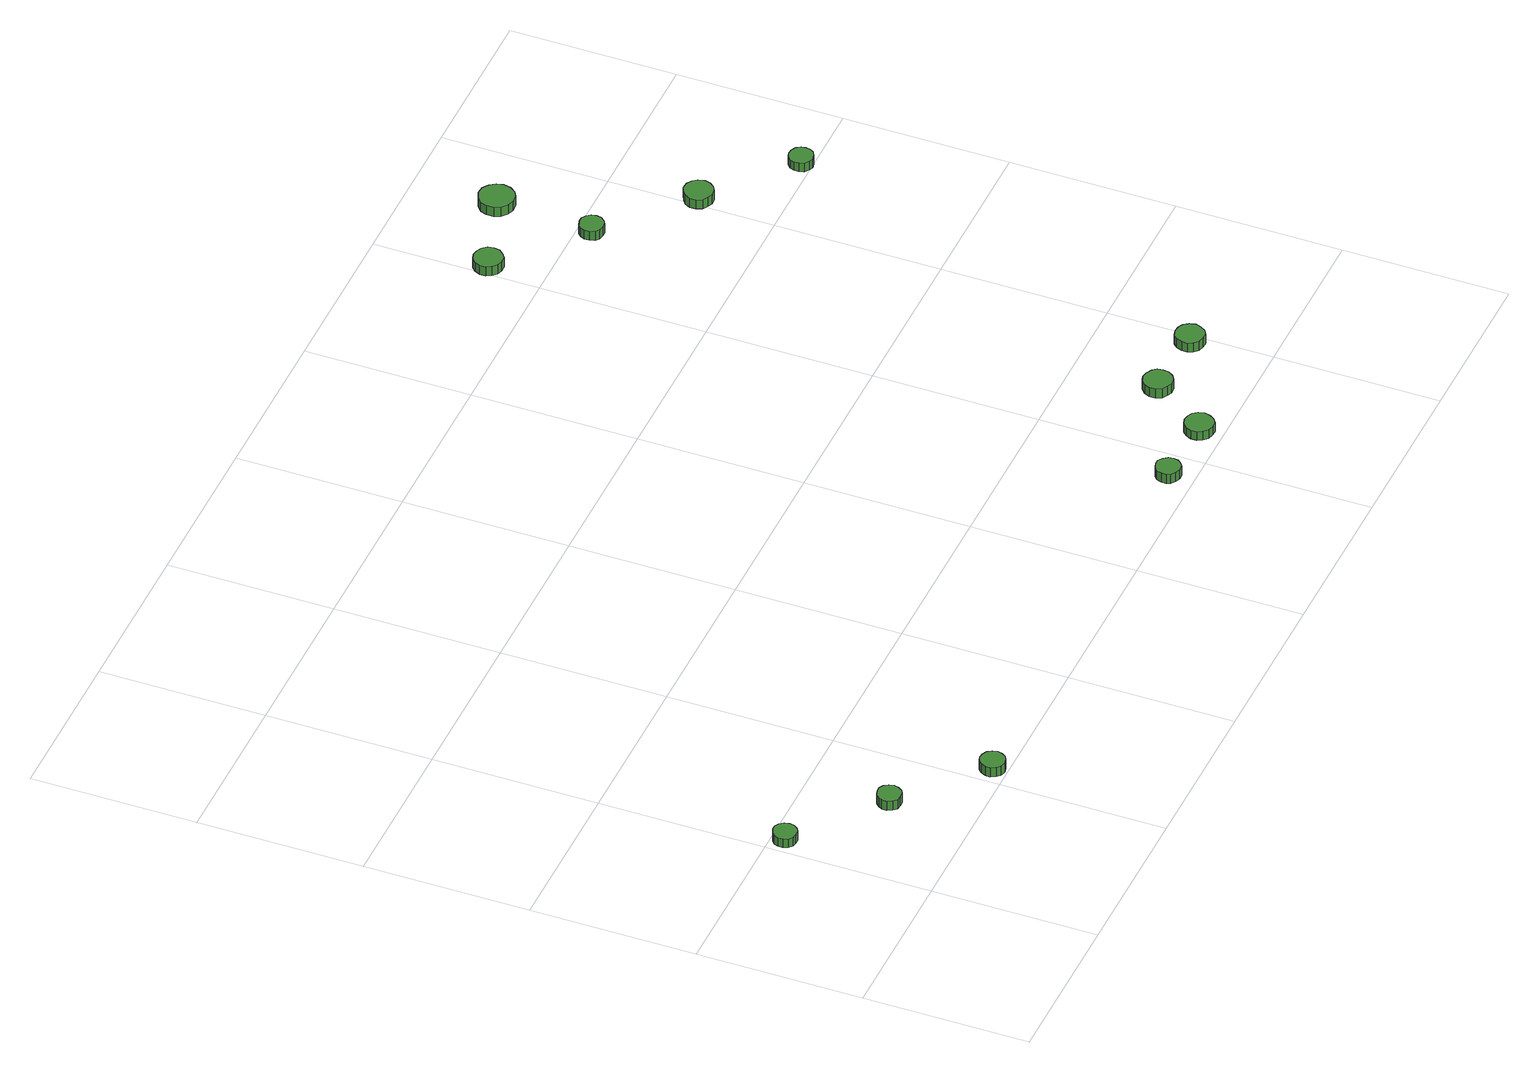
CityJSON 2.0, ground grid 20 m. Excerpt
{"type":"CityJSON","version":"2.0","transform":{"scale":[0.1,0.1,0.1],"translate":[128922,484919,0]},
"CityObjects":{
"tree1":{"type":"SolitaryVegetationObject","attributes":{"function":"something"},"geometry":[{"type":"MultiSurface","lod":"1","boundaries":[[[0,1,2,3,4,5,6,7,8,9,10,11,12,13,14]],[[15,16,17,18,19,20,21,22,23,24,25,26,27,28,29]],[[0,29,28,1]],[[1,28,27,2]],[[2,27,26,3]],[[3,26,25,4]],[[4,25,24,5]],[[5,24,23,6]],[[6,23,22,7]],[[7,22,21,8]],[[8,21,20,9]],[[9,20,19,10]],[[10,19,18,11]],[[11,18,17,12]],[[12,17,16,13]],[[13,16,15,14]],[[14,15,29,0]]]}]},
"tree2":{"type":"SolitaryVegetationObject","attributes":{"function":"something"},"geometry":[{"type":"MultiSurface","lod":"1","boundaries":[[[30,31,32,33,34,35,36,37,38,39,40,41,42,43,44]],[[45,46,47,48,49,50,51,52,53,54,55,56,57,58,59]],[[30,59,58,31]],[[31,58,57,32]],[[32,57,56,33]],[[33,56,55,34]],[[34,55,54,35]],[[35,54,53,36]],[[36,53,52,37]],[[37,52,51,38]],[[38,51,50,39]],[[39,50,49,40]],[[40,49,48,41]],[[41,48,47,42]],[[42,47,46,43]],[[43,46,45,44]],[[44,45,59,30]]]}]},
"tree3":{"type":"SolitaryVegetationObject","attributes":{"function":"something"},"geometry":[{"type":"MultiSurface","lod":"1","boundaries":[[[60,61,62,63,64,65,66,67,68,69,70,71,72,73,74]],[[75,76,77,78,79,80,81,82,83,84,85,86,87,88,89]],[[60,89,88,61]],[[61,88,87,62]],[[62,87,86,63]],[[63,86,85,64]],[[64,85,84,65]],[[65,84,83,66]],[[66,83,82,67]],[[67,82,81,68]],[[68,81,80,69]],[[69,80,79,70]],[[70,79,78,71]],[[71,78,77,72]],[[72,77,76,73]],[[73,76,75,74]],[[74,75,89,60]]]}]},
"tree4":{"type":"SolitaryVegetationObject","attributes":{"function":"something"},"geometry":[{"type":"MultiSurface","lod":"1","boundaries":[[[90,91,92,93,94,95,96,97,98,99,100,101,102,103,104]],[[105,106,107,108,109,110,111,112,113,114,115,116,117,118,119]],[[90,119,118,91]],[[91,118,117,92]],[[92,117,116,93]],[[93,116,115,94]],[[94,115,114,95]],[[95,114,113,96]],[[96,113,112,97]],[[97,112,111,98]],[[98,111,110,99]],[[99,110,109,100]],[[100,109,108,101]],[[101,108,107,102]],[[102,107,106,103]],[[103,106,105,104]],[[104,105,119,90]]]}]},
"tree5":{"type":"SolitaryVegetationObject","attributes":{"function":"something"},"geometry":[{"type":"MultiSurface","lod":"1","boundaries":[[[120,121,122,123,124,125,126,127,128,129,130,131,132,133,134]],[[135,136,137,138,139,140,141,142,143,144,145,146,147,148,149]],[[120,149,148,121]],[[121,148,147,122]],[[122,147,146,123]],[[123,146,145,124]],[[124,145,144,125]],[[125,144,143,126]],[[126,143,142,127]],[[127,142,141,128]],[[128,141,140,129]],[[129,140,139,130]],[[130,139,138,131]],[[131,138,137,132]],[[132,137,136,133]],[[133,136,135,134]],[[134,135,149,120]]]}]},
"tree6":{"type":"SolitaryVegetationObject","attributes":{"function":"something"},"geometry":[{"type":"MultiSurface","lod":"1","boundaries":[[[150,151,152,153,154,155,156,157,158,159,160,161,162,163,164]],[[165,166,167,168,169,170,171,172,173,174,175,176,177,178,179]],[[150,179,178,151]],[[151,178,177,152]],[[152,177,176,153]],[[153,176,175,154]],[[154,175,174,155]],[[155,174,173,156]],[[156,173,172,157]],[[157,172,171,158]],[[158,171,170,159]],[[159,170,169,160]],[[160,169,168,161]],[[161,168,167,162]],[[162,167,166,163]],[[163,166,165,164]],[[164,165,179,150]]]}]},
"tree7":{"type":"SolitaryVegetationObject","attributes":{"function":"something"},"geometry":[{"type":"MultiSurface","lod":"1","boundaries":[[[180,181,182,183,184,185,186,187,188,189,190,191,192,193,194]],[[195,196,197,198,199,200,201,202,203,204,205,206,207,208,209]],[[180,209,208,181]],[[181,208,207,182]],[[182,207,206,183]],[[183,206,205,184]],[[184,205,204,185]],[[185,204,203,186]],[[186,203,202,187]],[[187,202,201,188]],[[188,201,200,189]],[[189,200,199,190]],[[190,199,198,191]],[[191,198,197,192]],[[192,197,196,193]],[[193,196,195,194]],[[194,195,209,180]]]}]},
"tree8":{"type":"SolitaryVegetationObject","attributes":{"function":"something"},"geometry":[{"type":"MultiSurface","lod":"1","boundaries":[[[210,211,212,213,214,215,216,217,218,219,220,221,222,223,224]],[[225,226,227,228,229,230,231,232,233,234,235,236,237,238,239]],[[210,239,238,211]],[[211,238,237,212]],[[212,237,236,213]],[[213,236,235,214]],[[214,235,234,215]],[[215,234,233,216]],[[216,233,232,217]],[[217,232,231,218]],[[218,231,230,219]],[[219,230,229,220]],[[220,229,228,221]],[[221,228,227,222]],[[222,227,226,223]],[[223,226,225,224]],[[224,225,239,210]]]}]},
"tree9":{"type":"SolitaryVegetationObject","attributes":{"function":"something"},"geometry":[{"type":"MultiSurface","lod":"1","boundaries":[[[240,241,242,243,244,245,246,247,248,249,250,251,252,253,254]],[[255,256,257,258,259,260,261,262,263,264,265,266,267,268,269]],[[240,269,268,241]],[[241,268,267,242]],[[242,267,266,243]],[[243,266,265,244]],[[244,265,264,245]],[[245,264,263,246]],[[246,263,262,247]],[[247,262,261,248]],[[248,261,260,249]],[[249,260,259,250]],[[250,259,258,251]],[[251,258,257,252]],[[252,257,256,253]],[[253,256,255,254]],[[254,255,269,240]]]}]},
"tree10":{"type":"SolitaryVegetationObject","attributes":{"function":"something"},"geometry":[{"type":"MultiSurface","lod":"1","boundaries":[[[270,271,272,273,274,275,276,277,278,279,280,281,282,283,284]],[[285,286,287,288,289,290,291,292,293,294,295,296,297,298,299]],[[270,299,298,271]],[[271,298,297,272]],[[272,297,296,273]],[[273,296,295,274]],[[274,295,294,275]],[[275,294,293,276]],[[276,293,292,277]],[[277,292,291,278]],[[278,291,290,279]],[[279,290,289,280]],[[280,289,288,281]],[[281,288,287,282]],[[282,287,286,283]],[[283,286,285,284]],[[284,285,299,270]]]}]},
"tree11":{"type":"SolitaryVegetationObject","attributes":{"function":"something"},"geometry":[{"type":"MultiSurface","lod":"1","boundaries":[[[300,301,302,303,304,305,306,307,308,309,310,311,312,313,314]],[[315,316,317,318,319,320,321,322,323,324,325,326,327,328,329]],[[300,329,328,301]],[[301,328,327,302]],[[302,327,326,303]],[[303,326,325,304]],[[304,325,324,305]],[[305,324,323,306]],[[306,323,322,307]],[[307,322,321,308]],[[308,321,320,309]],[[309,320,319,310]],[[310,319,318,311]],[[311,318,317,312]],[[312,317,316,313]],[[313,316,315,314]],[[314,315,329,300]]]}]},
"tree12":{"type":"SolitaryVegetationObject","attributes":{"function":"something"},"geometry":[{"type":"MultiSurface","lod":"1","boundaries":[[[330,331,332,333,334,335,336,337,338,339,340,341,342,343,344]],[[345,346,347,348,349,350,351,352,353,354,355,356,357,358,359]],[[330,359,358,331]],[[331,358,357,332]],[[332,357,356,333]],[[333,356,355,334]],[[334,355,354,335]],[[335,354,353,336]],[[336,353,352,337]],[[337,352,351,338]],[[338,351,350,339]],[[339,350,349,340]],[[340,349,348,341]],[[341,348,347,342]],[[342,347,346,343]],[[343,346,345,344]],[[344,345,359,330]]]}]}
},
"vertices":[
[36,185,22],[35,191,22],[31,196,22],[26,199,22],[20,199,22],[15,197,22],[10,193,22],[8,188,22],[8,182,22],[10,176,22],[15,172,22],[20,171,22],[26,171,22],[31,174,22],[35,179,22],[35,179,10],[31,174,10],[26,171,10],[20,171,10],[15,172,10],[10,176,10],[8,182,10],[8,188,10],[10,193,10],[15,197,10],[20,199,10],[26,199,10],[31,196,10],[35,191,10],[36,185,10],
[137,101,26],[135,107,26],[132,112,26],[127,115,26],[121,115,26],[115,113,26],[111,109,26],[108,104,26],[108,98,26],[111,92,26],[115,88,26],[121,87,26],[127,87,26],[132,90,26],[135,95,26],[135,95,13],[132,90,13],[127,87,13],[121,87,13],[115,88,13],[111,92,13],[108,98,13],[108,104,13],[111,109,13],[115,113,13],[121,115,13],[127,115,13],[132,112,13],[135,107,13],[137,101,13],
[233,16,28],[231,22,28],[228,27,28],[222,30,28],[216,31,28],[210,29,28],[206,25,28],[203,19,28],[203,13,28],[206,7,28],[210,3,28],[216,1,28],[222,2,28],[228,5,28],[231,10,28],[231,10,15],[228,5,15],[222,2,15],[216,1,15],[210,3,15],[206,7,15],[203,13,15],[203,19,15],[206,25,15],[210,29,15],[216,31,15],[222,30,15],[228,27,15],[231,22,15],[233,16,15],
[773,27,31],[772,33,31],[768,38,31],[763,42,31],[757,42,31],[751,40,31],[746,36,31],[744,30,31],[744,24,31],[746,19,31],[751,15,31],[757,13,31],[763,13,31],[768,16,31],[772,21,31],[772,21,18],[768,16,18],[763,13,18],[757,13,18],[751,15,18],[746,19,18],[744,24,18],[744,30,18],[746,36,18],[751,40,18],[757,42,18],[763,42,18],[768,38,18],[772,33,18],[773,27,18],
[860,25,30],[858,32,30],[854,38,30],[848,41,30],[841,42,30],[834,40,30],[829,35,30],[826,28,30],[826,21,30],[829,15,30],[834,10,30],[841,8,30],[848,8,30],[854,12,30],[858,18,30],[858,18,18],[854,12,18],[848,8,18],[841,8,18],[834,10,18],[829,15,18],[826,21,18],[826,28,18],[829,35,18],[834,40,18],[841,42,18],[848,41,18],[854,38,18],[858,32,18],[860,25,18],
[909,95,32],[908,102,32],[904,107,32],[897,111,32],[890,112,32],[884,110,32],[878,105,32],[875,98,32],[875,91,32],[878,84,32],[884,80,32],[890,77,32],[897,78,32],[904,82,32],[908,88,32],[908,88,19],[904,82,19],[897,78,19],[890,77,19],[884,80,19],[878,84,19],[875,91,19],[875,98,19],[878,105,19],[884,110,19],[890,112,19],[897,111,19],[904,107,19],[908,102,19],[909,95,19],
[996,92,32],[994,99,32],[990,105,32],[984,108,32],[977,109,32],[970,107,32],[965,102,32],[962,95,32],[962,88,32],[965,82,32],[970,77,32],[977,75,32],[984,75,32],[990,79,32],[994,85,32],[994,85,19],[990,79,19],[984,75,19],[977,75,19],[970,77,19],[965,82,19],[962,88,19],[962,95,19],[965,102,19],[970,107,19],[977,109,19],[984,108,19],[990,105,19],[994,99,19],[996,92,19],
[824,864,30],[823,871,30],[818,877,30],[812,880,30],[805,881,30],[798,879,30],[793,874,30],[790,867,30],[790,860,30],[793,854,30],[798,849,30],[805,847,30],[812,847,30],[818,851,30],[823,857,30],[823,857,17],[818,851,17],[812,847,17],[805,847,17],[798,849,17],[793,854,17],[790,860,17],[790,867,17],[793,874,17],[798,879,17],[805,881,17],[812,880,17],[818,877,17],[823,871,17],[824,864,17],
[919,780,30],[918,786,30],[914,791,30],[909,794,30],[903,794,30],[897,792,30],[893,788,30],[891,783,30],[891,777,30],[893,771,30],[897,767,30],[903,766,30],[909,766,30],[914,769,30],[918,774,30],[918,774,17],[914,769,17],[909,766,17],[903,766,17],[897,767,17],[893,771,17],[891,777,17],[891,783,17],[893,788,17],[897,792,17],[903,794,17],[909,794,17],[914,791,17],[918,786,17],[919,780,17],
[935,898,25],[933,906,25],[928,913,25],[921,918,25],[912,919,25],[904,916,25],[897,910,25],[894,902,25],[894,893,25],[897,886,25],[904,880,25],[912,877,25],[921,878,25],[928,882,25],[933,889,25],[933,889,12],[928,882,12],[921,878,12],[912,877,12],[904,880,12],[897,886,12],[894,893,12],[894,902,12],[897,910,12],[904,916,12],[912,919,12],[921,918,12],[928,913,12],[933,906,12],[935,898,12],
[1020,691,31],[1018,699,31],[1014,704,31],[1008,708,31],[1000,709,31],[994,706,31],[988,702,31],[985,695,31],[985,688,31],[988,681,31],[994,677,31],[1000,674,31],[1008,675,31],[1014,679,31],[1018,684,31],[1018,684,18],[1014,679,18],[1008,675,18],[1000,674,18],[994,677,18],[988,681,18],[985,688,18],[985,695,18],[988,702,18],[994,706,18],[1000,709,18],[1008,708,18],[1014,704,18],[1018,699,18],[1020,691,18],
[1114,609,32],[1113,614,32],[1110,619,32],[1104,622,32],[1098,623,32],[1093,621,32],[1088,617,32],[1086,612,32],[1086,606,32],[1088,600,32],[1093,596,32],[1098,594,32],[1104,595,32],[1110,598,32],[1113,603,32],[1113,603,20],[1110,598,20],[1104,595,20],[1098,594,20],[1093,596,20],[1088,600,20],[1086,606,20],[1086,612,20],[1088,617,20],[1093,621,20],[1098,623,20],[1104,622,20],[1110,619,20],[1113,614,20],[1114,609,20]
]}
